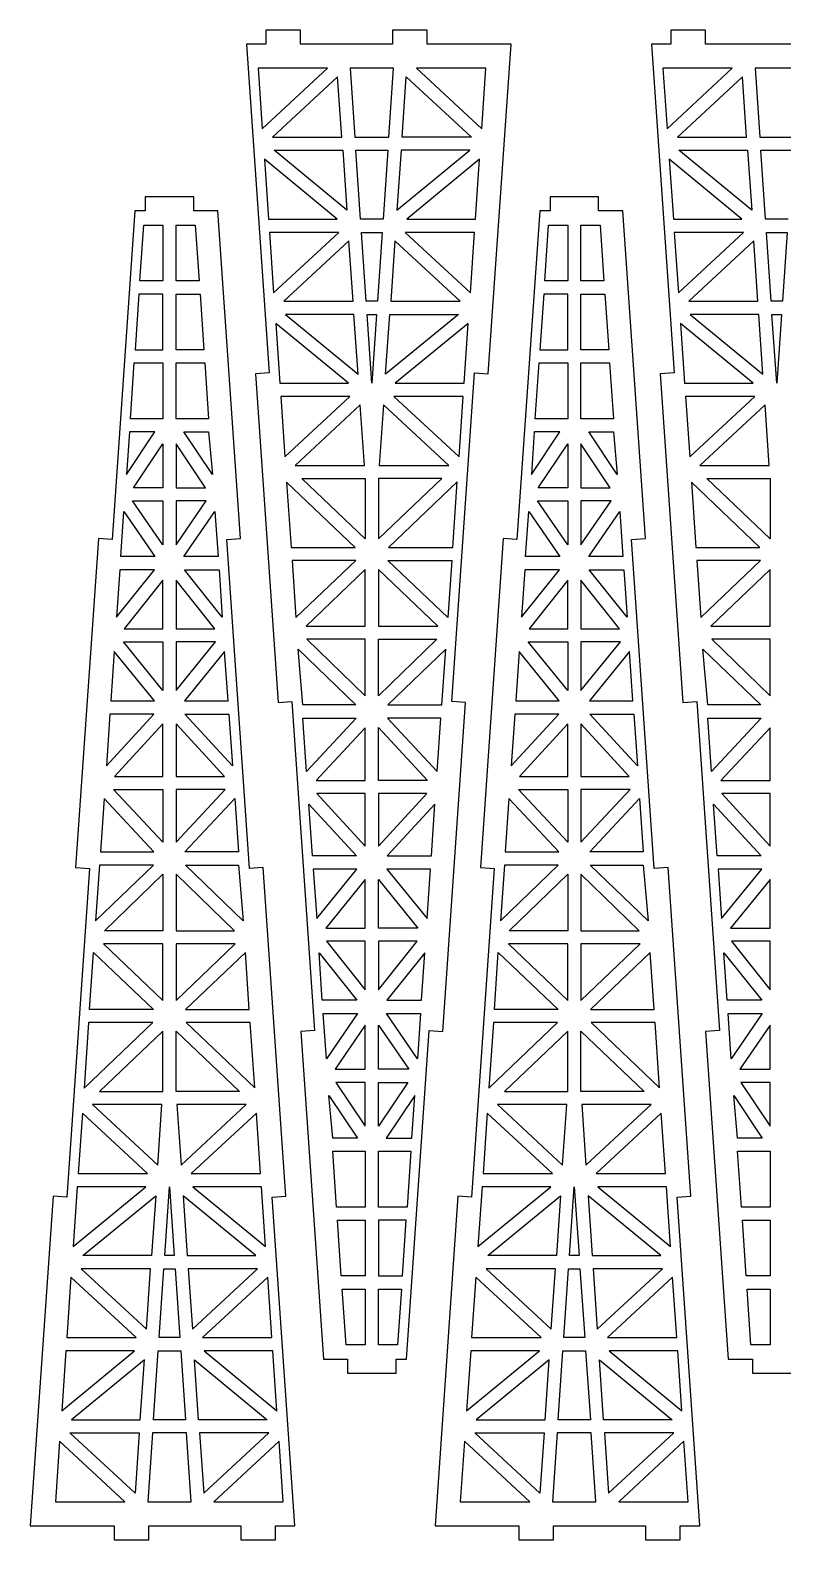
# Model space of a CAD drawing. Header units: millimetres. Extents: x 6 to 959, y 0 to 460.
# Drawn here: x 6.4 to 235.8, y 0 to 459.8 of the extents above; entities that cross this region are included whole.
import ezdxf

# ---------------------------------------------------------------- set-up
doc = ezdxf.new("R2010")
doc.units = ezdxf.units.MM
doc.header["$MEASUREMENT"] = 0
doc.layers.get('0').update_dxf_attribs({"linetype": 'CONTINUOUS', "true_color": 0xffffff})

msp = doc.modelspace()

# ---------------------------------------------------------------- linework, layer by layer
for p, q in [((72.34, 455.63), (79.24, 355.47)), ((78.27, 455.63), (72.34, 455.63)), ((78.27, 459.85), (78.27, 455.63)), ((88.81, 459.85), (78.27, 459.85)), ((88.81, 455.63), (88.81, 459.85)), ((116.88, 455.63), (88.81, 455.63)), ((127.42, 459.85), (116.88, 459.85)), ((116.88, 459.85), (116.88, 455.63)), ((127.42, 455.63), (127.42, 459.85)), ((153.02, 455.63), (127.42, 455.63)), ((146.06, 355.18), (153.02, 455.63)), ((195.75, 455.63), (202.66, 355.47)), ((201.68, 455.63), (195.75, 455.63)), ((201.68, 459.85), (201.68, 455.63)), ((212.23, 459.85), (201.68, 459.85)), ((212.23, 455.63), (212.23, 459.85)), ((240.3, 455.63), (212.23, 455.63)), ((97, 448.25), (75.88, 448.25)), ((75.88, 448.25), (77.15, 429.82)), ((77.15, 429.82), (97, 448.25)), ((117.2, 448.25), (103.95, 448.25)), ((103.95, 448.25), (105.4, 427.26)), ((115.74, 427.26), (117.2, 448.25)), ((124.15, 448.25), (144.03, 429.82)), ((145.31, 448.25), (124.15, 448.25)), ((144.03, 429.82), (145.31, 448.25)), ((220.42, 448.25), (199.29, 448.25)), ((199.29, 448.25), (200.56, 429.82)), ((200.56, 429.82), (220.42, 448.25)), ((240.61, 448.25), (227.36, 448.25)), ((227.36, 448.25), (228.81, 427.26)), ((100.12, 445.69), (80.27, 427.26)), ((101.39, 427.26), (100.12, 445.69)), ((119.75, 427.26), (121.03, 445.69)), ((121.03, 445.69), (140.92, 427.26)), ((223.53, 445.69), (203.68, 427.26)), ((224.8, 427.26), (223.53, 445.69)), ((80.27, 427.26), (101.39, 427.26)), ((80.75, 423.26), (101.66, 423.26)), ((102.92, 405.01), (80.75, 423.26)), ((101.66, 423.26), (102.92, 405.01)), ((105.4, 427.26), (115.74, 427.26)), ((105.67, 423.26), (115.47, 423.26)), ((107.12, 402.26), (105.67, 423.26)), ((115.47, 423.26), (114.01, 402.26)), ((118.21, 405.01), (140.43, 423.26)), ((119.47, 423.26), (118.21, 405.01)), ((140.43, 423.26), (119.47, 423.26)), ((140.92, 427.26), (119.75, 427.26)), ((203.68, 427.26), (224.8, 427.26)), ((204.16, 423.26), (225.08, 423.26)), ((226.34, 405.01), (204.16, 423.26)), ((225.08, 423.26), (226.34, 405.01)), ((228.81, 427.26), (239.16, 427.26)), ((229.09, 423.26), (238.88, 423.26)), ((230.53, 402.26), (229.09, 423.26)), ((99.97, 402.26), (77.79, 420.51)), ((77.79, 420.51), (79.05, 402.27)), ((143.39, 420.51), (121.17, 402.26)), ((142.13, 402.26), (143.39, 420.51)), ((223.38, 402.26), (201.21, 420.51)), ((201.21, 420.51), (202.46, 402.27)), ((38.32, 404.84), (31.38, 304.69)), ((41.48, 404.84), (38.32, 404.84)), ((41.48, 409.06), (41.48, 404.84)), ((56.24, 409.06), (41.48, 409.06)), ((56.24, 404.84), (56.24, 409.06)), ((63.62, 404.84), (56.24, 404.84)), ((70.52, 304.98), (63.62, 404.84)), ((161.73, 404.84), (154.8, 304.69)), ((164.89, 404.84), (161.73, 404.84)), ((164.89, 409.06), (164.89, 404.84)), ((179.65, 409.06), (164.89, 409.06)), ((179.65, 404.84), (179.65, 409.06)), ((187.03, 404.84), (179.65, 404.84)), ((193.94, 304.98), (187.03, 404.84)), ((39.84, 383.47), (41.02, 400.47)), ((41.02, 400.47), (46.86, 400.47)), ((46.86, 400.47), (46.86, 383.47)), ((50.86, 383.47), (50.86, 400.47)), ((50.86, 400.47), (56.72, 400.47)), ((56.72, 400.47), (57.89, 383.47)), ((79.05, 402.27), (99.97, 402.26)), ((114.01, 402.26), (107.12, 402.26)), ((121.17, 402.26), (142.13, 402.26)), ((163.26, 383.47), (164.43, 400.47)), ((164.43, 400.47), (170.27, 400.47)), ((170.27, 400.47), (170.27, 383.47)), ((174.27, 383.47), (174.27, 400.47)), ((174.27, 400.47), (180.14, 400.47)), ((180.14, 400.47), (181.31, 383.47)), ((202.46, 402.27), (223.38, 402.26)), ((237.43, 402.26), (230.53, 402.26)), ((100.45, 398.27), (79.33, 398.27)), ((79.33, 398.27), (80.6, 379.84)), ((80.6, 379.84), (100.45, 398.27)), ((103.56, 395.7), (83.71, 377.27)), ((104.83, 377.27), (103.56, 395.7)), ((107.4, 398.27), (113.74, 398.27)), ((108.84, 377.27), (107.4, 398.27)), ((113.74, 398.27), (112.28, 377.27)), ((117.57, 395.7), (116.29, 377.27)), ((137.46, 377.27), (117.57, 395.7)), ((120.69, 398.27), (140.58, 379.83)), ((141.85, 398.27), (120.69, 398.27)), ((140.58, 379.83), (141.85, 398.27)), ((223.86, 398.27), (202.74, 398.27)), ((202.74, 398.27), (204.01, 379.84)), ((204.01, 379.84), (223.86, 398.27)), ((226.98, 395.7), (207.13, 377.27)), ((228.25, 377.27), (226.98, 395.7)), ((230.81, 398.27), (237.15, 398.27)), ((232.26, 377.27), (230.81, 398.27)), ((237.15, 398.27), (235.7, 377.27)), ((46.86, 383.47), (39.84, 383.47)), ((57.89, 383.47), (50.86, 383.47)), ((170.27, 383.47), (163.26, 383.47)), ((181.31, 383.47), (174.27, 383.47)), ((39.57, 379.47), (38.39, 362.48)), ((46.86, 379.47), (39.57, 379.47)), ((46.86, 362.48), (46.86, 379.47)), ((50.86, 362.48), (50.86, 379.47)), ((50.86, 379.47), (58.17, 379.47)), ((58.17, 379.47), (59.34, 362.48)), ((83.71, 377.27), (104.83, 377.27)), ((112.28, 377.27), (108.84, 377.27)), ((116.29, 377.27), (137.46, 377.27)), ((162.98, 379.47), (161.8, 362.48)), ((170.27, 379.47), (162.98, 379.47)), ((170.27, 362.48), (170.27, 379.47)), ((174.27, 362.48), (174.27, 379.47)), ((174.27, 379.47), (181.58, 379.47)), ((181.58, 379.47), (182.76, 362.48)), ((207.13, 377.27), (228.25, 377.27)), ((235.7, 377.27), (232.26, 377.27)), ((84.19, 373.27), (106.37, 355.03)), ((105.11, 373.27), (84.19, 373.27)), ((106.37, 355.03), (105.11, 373.27)), ((109.12, 373.27), (112.01, 373.27)), ((110.56, 352.37), (109.12, 373.27)), ((112.01, 373.27), (110.56, 352.37)), ((136.97, 373.27), (114.75, 355.02)), ((114.75, 355.02), (116.02, 373.27)), ((116.02, 373.27), (136.97, 373.27)), ((207.61, 373.27), (229.78, 355.03)), ((228.52, 373.27), (207.61, 373.27)), ((229.78, 355.03), (228.52, 373.27)), ((232.53, 373.27), (235.42, 373.27)), ((233.97, 352.37), (232.53, 373.27)), ((235.42, 373.27), (233.97, 352.37)), ((103.41, 352.28), (81.24, 370.53)), ((81.24, 370.53), (82.5, 352.28)), ((139.93, 370.53), (117.71, 352.28)), ((138.67, 352.28), (139.93, 370.53)), ((226.83, 352.28), (204.65, 370.53)), ((204.65, 370.53), (205.91, 352.28)), ((38.39, 362.48), (46.86, 362.48)), ((59.34, 362.48), (50.86, 362.48)), ((161.8, 362.48), (170.27, 362.48)), ((182.76, 362.48), (174.27, 362.48)), ((36.94, 341.49), (38.11, 358.48)), ((38.11, 358.48), (46.86, 358.48)), ((46.86, 358.48), (46.86, 341.49)), ((50.86, 341.49), (50.86, 358.48)), ((50.86, 358.48), (59.62, 358.48)), ((59.62, 358.48), (60.79, 341.49)), ((79.24, 355.47), (75.05, 355.18)), ((75.05, 355.18), (81.96, 255.03)), ((134.94, 255.32), (141.87, 355.47)), ((141.87, 355.47), (146.06, 355.18)), ((160.35, 341.49), (161.53, 358.48)), ((161.53, 358.48), (170.27, 358.48)), ((170.27, 358.48), (170.27, 341.49)), ((174.27, 341.49), (174.27, 358.48)), ((174.27, 358.48), (183.03, 358.48)), ((183.03, 358.48), (184.2, 341.49)), ((202.66, 355.47), (198.47, 355.18)), ((198.47, 355.18), (205.37, 255.03)), ((82.5, 352.28), (103.41, 352.28)), ((117.71, 352.28), (138.67, 352.28)), ((205.91, 352.28), (226.83, 352.28)), ((82.77, 348.28), (84.04, 329.85)), ((103.89, 348.28), (82.77, 348.28)), ((84.04, 329.85), (103.89, 348.28)), ((107.01, 345.72), (87.16, 327.29)), ((108.28, 327.29), (107.01, 345.72)), ((114.11, 345.72), (112.83, 327.29)), ((134, 327.29), (114.11, 345.72)), ((117.23, 348.28), (137.12, 329.85)), ((138.39, 348.28), (117.23, 348.28)), ((137.12, 329.85), (138.39, 348.28)), ((206.19, 348.28), (207.46, 329.85)), ((227.31, 348.28), (206.19, 348.28)), ((207.46, 329.85), (227.31, 348.28)), ((230.42, 345.72), (210.57, 327.29)), ((231.7, 327.29), (230.42, 345.72)), ((46.86, 341.49), (36.94, 341.49)), ((60.79, 341.49), (50.86, 341.49)), ((170.27, 341.49), (160.35, 341.49)), ((184.2, 341.49), (174.27, 341.49)), ((35.76, 324.5), (44.45, 337.49)), ((36.66, 337.49), (35.76, 324.5)), ((44.45, 337.49), (36.66, 337.49)), ((61.96, 324.5), (53.26, 337.49)), ((53.26, 337.49), (60.79, 337.49)), ((60.79, 337.49), (61.96, 324.5)), ((159.18, 324.5), (167.87, 337.49)), ((160.07, 337.49), (159.18, 324.5)), ((167.87, 337.49), (160.07, 337.49)), ((185.37, 324.5), (176.68, 337.49)), ((176.68, 337.49), (184.2, 337.49)), ((184.2, 337.49), (185.37, 324.5)), ((37.89, 320.49), (46.86, 333.89)), ((46.86, 333.89), (46.86, 320.49)), ((59.83, 320.49), (50.86, 333.89)), ((50.86, 333.89), (50.86, 320.49)), ((161.3, 320.49), (170.27, 333.89)), ((170.27, 333.89), (170.27, 320.49)), ((183.24, 320.49), (174.27, 333.89)), ((174.27, 333.89), (174.27, 320.49)), ((87.16, 327.29), (108.28, 327.29)), ((112.83, 327.29), (134, 327.29)), ((210.57, 327.29), (231.7, 327.29)), ((105.46, 302.3), (84.57, 322.19)), ((84.57, 322.19), (85.94, 302.3)), ((89.21, 323.29), (108.56, 323.29)), ((108.56, 304.87), (89.21, 323.29)), ((108.56, 323.29), (108.56, 304.87)), ((112.56, 323.29), (112.56, 304.88)), ((112.56, 304.88), (131.86, 323.29)), ((131.86, 323.29), (112.56, 323.29)), ((136.59, 322.28), (115.65, 302.3)), ((135.21, 302.3), (136.59, 322.28)), ((228.87, 302.3), (207.99, 322.19)), ((207.99, 322.19), (209.36, 302.3)), ((212.63, 323.29), (231.97, 323.29)), ((231.97, 304.87), (212.63, 323.29)), ((231.97, 323.29), (231.97, 304.87)), ((46.86, 320.49), (37.89, 320.49)), ((50.86, 320.49), (59.83, 320.49)), ((170.27, 320.49), (161.3, 320.49)), ((174.27, 320.49), (183.24, 320.49)), ((34.03, 299.5), (34.99, 313.28)), ((34.99, 313.28), (44.44, 299.5)), ((46.86, 303.04), (37.63, 316.5)), ((37.63, 316.5), (46.86, 316.5)), ((46.86, 316.5), (46.86, 303.04)), ((60.09, 316.5), (50.86, 316.5)), ((50.86, 316.5), (50.86, 303.04)), ((50.86, 303.04), (60.09, 316.5)), ((53.28, 299.5), (62.73, 313.28)), ((62.73, 313.28), (63.68, 299.5)), ((157.44, 299.5), (158.4, 313.28)), ((158.4, 313.28), (167.85, 299.5)), ((170.27, 303.04), (161.05, 316.5)), ((161.05, 316.5), (170.27, 316.5)), ((170.27, 316.5), (170.27, 303.04)), ((183.5, 316.5), (174.27, 316.5)), ((174.27, 316.5), (174.27, 303.04)), ((174.27, 303.04), (183.5, 316.5)), ((176.7, 299.5), (186.15, 313.28)), ((186.15, 313.28), (187.1, 299.5)), ((27.19, 304.98), (20.26, 204.82)), ((31.38, 304.69), (27.19, 304.98)), ((66.33, 304.69), (70.52, 304.98)), ((73.24, 204.53), (66.33, 304.69)), ((150.61, 304.98), (143.68, 204.82)), ((154.8, 304.69), (150.61, 304.98)), ((189.75, 304.69), (193.94, 304.98)), ((196.65, 204.53), (189.75, 304.69)), ((44.44, 299.5), (34.03, 299.5)), ((63.68, 299.5), (53.28, 299.5)), ((85.94, 302.3), (105.46, 302.3)), ((115.65, 302.3), (135.21, 302.3)), ((167.85, 299.5), (157.44, 299.5)), ((187.1, 299.5), (176.7, 299.5)), ((209.36, 302.3), (228.87, 302.3)), ((32.75, 281.02), (44.3, 295.5)), ((33.75, 295.5), (32.75, 281.02)), ((44.3, 295.5), (33.75, 295.5)), ((64.96, 281.02), (53.42, 295.5)), ((53.42, 295.5), (63.96, 295.5)), ((63.96, 295.5), (64.96, 281.02)), ((105.66, 298.3), (86.22, 298.3)), ((86.22, 298.3), (87.42, 280.9)), ((87.42, 280.9), (105.66, 298.3)), ((108.56, 295.54), (90.49, 278.31)), ((108.56, 278.31), (108.56, 295.54)), ((130.65, 278.31), (112.56, 295.54)), ((112.56, 295.54), (112.56, 278.31)), ((133.73, 280.9), (115.45, 298.3)), ((115.45, 298.3), (134.93, 298.3)), ((134.93, 298.3), (133.73, 280.9)), ((156.17, 281.02), (167.72, 295.5)), ((157.17, 295.5), (156.17, 281.02)), ((167.72, 295.5), (157.17, 295.5)), ((188.37, 281.02), (176.83, 295.5)), ((176.83, 295.5), (187.37, 295.5)), ((187.37, 295.5), (188.37, 281.02)), ((229.07, 298.3), (209.63, 298.3)), ((209.63, 298.3), (210.83, 280.9)), ((210.83, 280.9), (229.07, 298.3)), ((231.97, 295.54), (213.91, 278.31)), ((231.97, 278.31), (231.97, 295.54)), ((46.86, 292.3), (35.07, 277.51)), ((46.86, 277.51), (46.86, 292.3)), ((62.64, 277.51), (50.86, 292.29)), ((50.86, 292.29), (50.86, 277.51)), ((170.27, 292.3), (158.48, 277.51)), ((170.27, 277.51), (170.27, 292.3)), ((186.06, 277.51), (174.27, 292.29)), ((174.27, 292.29), (174.27, 277.51)), ((35.07, 277.51), (46.86, 277.51)), ((50.86, 277.51), (62.64, 277.51)), ((90.49, 278.31), (108.56, 278.31)), ((112.56, 278.31), (130.65, 278.31)), ((158.48, 277.51), (170.27, 277.51)), ((174.27, 277.51), (186.06, 277.51)), ((213.91, 278.31), (231.97, 278.31)), ((46.86, 258.69), (34.81, 273.51)), ((34.81, 273.51), (46.86, 273.51)), ((46.86, 273.51), (46.86, 258.69)), ((62.9, 273.51), (50.86, 273.51)), ((50.86, 273.51), (50.86, 258.69)), ((50.86, 258.69), (62.9, 273.51)), ((88.08, 271.33), (105.68, 254.31)), ((89.53, 254.31), (88.08, 271.33)), ((90.75, 274.31), (108.56, 257.09)), ((108.56, 274.31), (90.75, 274.31)), ((108.56, 257.09), (108.56, 274.31)), ((130.39, 274.31), (112.56, 257.09)), ((112.56, 274.31), (130.39, 274.31)), ((112.56, 257.09), (112.56, 274.31)), ((133.07, 271.33), (115.43, 254.31)), ((131.89, 254.31), (133.07, 271.33)), ((170.27, 258.69), (158.22, 273.51)), ((158.22, 273.51), (170.27, 273.51)), ((170.27, 273.51), (170.27, 258.69)), ((186.31, 273.51), (174.27, 273.51)), ((174.27, 273.51), (174.27, 258.69)), ((174.27, 258.69), (186.31, 273.51)), ((211.49, 271.33), (229.09, 254.31)), ((212.94, 254.31), (211.49, 271.33)), ((214.16, 274.31), (231.97, 257.09)), ((231.97, 274.31), (214.16, 274.31)), ((231.97, 257.09), (231.97, 274.31)), ((32.03, 270.59), (30.99, 255.52)), ((44.28, 255.52), (32.03, 270.59)), ((65.68, 270.59), (53.43, 255.52)), ((66.72, 255.52), (65.68, 270.59)), ((155.44, 270.59), (154.4, 255.52)), ((167.7, 255.52), (155.44, 270.59)), ((189.09, 270.59), (176.85, 255.52)), ((190.13, 255.52), (189.09, 270.59)), ((30.99, 255.52), (44.28, 255.52)), ((53.43, 255.52), (66.72, 255.52)), ((81.96, 255.03), (86.18, 255.32)), ((86.18, 255.32), (93.08, 155.16)), ((105.68, 254.31), (89.53, 254.31)), ((115.43, 254.31), (131.89, 254.31)), ((132.22, 154.87), (139.15, 255.03)), ((139.15, 255.03), (134.94, 255.32)), ((154.4, 255.52), (167.7, 255.52)), ((176.85, 255.52), (190.13, 255.52)), ((205.37, 255.03), (209.59, 255.32)), ((209.59, 255.32), (216.5, 155.16)), ((229.09, 254.31), (212.94, 254.31)), ((29.62, 235.72), (44.14, 251.52)), ((30.71, 251.52), (29.62, 235.72)), ((44.14, 251.52), (30.71, 251.52)), ((46.86, 248.56), (32.11, 232.52)), ((46.86, 232.52), (46.86, 248.56)), ((65.59, 232.52), (50.86, 248.56)), ((50.86, 248.56), (50.86, 232.52)), ((68.08, 235.72), (53.57, 251.52)), ((53.57, 251.52), (66.99, 251.52)), ((66.99, 251.52), (68.08, 235.72)), ((89.53, 250.32), (105.82, 250.32)), ((90.65, 234.05), (89.53, 250.32)), ((105.82, 250.32), (90.65, 234.05)), ((115.29, 250.32), (130.48, 234.05)), ((131.61, 250.32), (115.29, 250.32)), ((130.48, 234.05), (131.61, 250.32)), ((153.03, 235.72), (167.56, 251.52)), ((154.12, 251.52), (153.03, 235.72)), ((167.56, 251.52), (154.12, 251.52)), ((170.27, 248.56), (155.52, 232.52)), ((170.27, 232.52), (170.27, 248.56)), ((189, 232.52), (174.27, 248.56)), ((174.27, 248.56), (174.27, 232.52)), ((191.5, 235.72), (176.99, 251.52)), ((176.99, 251.52), (190.41, 251.52)), ((190.41, 251.52), (191.5, 235.72)), ((212.94, 250.32), (229.24, 250.32)), ((214.06, 234.05), (212.94, 250.32)), ((229.24, 250.32), (214.06, 234.05)), ((108.56, 247.38), (93.57, 231.32)), ((108.56, 231.32), (108.56, 247.38)), ((112.56, 247.39), (127.56, 231.32)), ((112.56, 231.32), (112.56, 247.39)), ((231.97, 247.38), (216.98, 231.32)), ((231.97, 231.32), (231.97, 247.38)), ((32.11, 232.52), (46.86, 232.52)), ((50.86, 232.52), (65.59, 232.52)), ((93.57, 231.32), (108.56, 231.32)), ((127.56, 231.32), (112.56, 231.32)), ((155.52, 232.52), (170.27, 232.52)), ((174.27, 232.52), (189, 232.52)), ((216.98, 231.32), (231.97, 231.32)), ((28.93, 225.8), (27.8, 209.53)), ((44.12, 209.53), (28.93, 225.8)), ((46.86, 212.46), (31.85, 228.52)), ((31.85, 228.52), (46.86, 228.52)), ((46.86, 228.52), (46.86, 212.46)), ((65.84, 228.52), (50.86, 228.52)), ((50.86, 228.52), (50.86, 212.46)), ((50.86, 212.46), (65.84, 228.52)), ((53.59, 209.53), (68.77, 225.8)), ((68.77, 225.8), (69.89, 209.53)), ((93.83, 227.32), (108.56, 211.29)), ((108.56, 227.32), (93.83, 227.32)), ((108.56, 211.29), (108.56, 227.32)), ((112.56, 227.32), (112.56, 211.28)), ((112.56, 211.28), (127.3, 227.32)), ((127.3, 227.32), (112.56, 227.32)), ((152.34, 225.8), (151.22, 209.53)), ((167.54, 209.53), (152.34, 225.8)), ((170.27, 212.46), (155.27, 228.52)), ((155.27, 228.52), (170.27, 228.52)), ((170.27, 228.52), (170.27, 212.46)), ((189.26, 228.52), (174.27, 228.52)), ((174.27, 228.52), (174.27, 212.46)), ((174.27, 212.46), (189.26, 228.52)), ((177.01, 209.53), (192.18, 225.8)), ((192.18, 225.8), (193.3, 209.53)), ((217.24, 227.32), (231.97, 211.29)), ((231.97, 227.32), (217.24, 227.32)), ((231.97, 211.29), (231.97, 227.32)), ((91.33, 224.13), (105.84, 208.33)), ((92.42, 208.33), (91.33, 224.13)), ((129.8, 224.13), (115.27, 208.33)), ((128.7, 208.33), (129.8, 224.13)), ((214.75, 224.13), (229.26, 208.33)), ((215.84, 208.33), (214.75, 224.13)), ((27.8, 209.53), (44.12, 209.53)), ((69.89, 209.53), (53.59, 209.53)), ((105.84, 208.33), (92.42, 208.33)), ((115.27, 208.33), (128.7, 208.33)), ((151.22, 209.53), (167.54, 209.53)), ((193.3, 209.53), (177.01, 209.53)), ((229.26, 208.33), (215.84, 208.33)), ((24.48, 204.53), (17.55, 104.37)), ((20.26, 204.82), (24.48, 204.53)), ((27.53, 205.53), (26.35, 188.52)), ((26.35, 188.52), (43.98, 205.53)), ((43.98, 205.53), (27.53, 205.53)), ((29.02, 185.54), (46.86, 202.75)), ((46.86, 202.75), (46.86, 185.54)), ((68.67, 185.54), (50.86, 202.75)), ((50.86, 202.75), (50.86, 185.54)), ((71.34, 188.52), (53.74, 205.53)), ((53.74, 205.53), (69.89, 205.53)), ((69.89, 205.53), (71.34, 188.52)), ((77.46, 204.82), (73.24, 204.53)), ((84.36, 104.66), (77.46, 204.82)), ((105.98, 204.33), (92.7, 204.33)), ((92.7, 204.33), (93.74, 189.26)), ((93.74, 189.26), (105.98, 204.33)), ((115.13, 204.33), (127.38, 189.26)), ((128.43, 204.33), (115.13, 204.33)), ((127.38, 189.26), (128.43, 204.33)), ((147.89, 204.53), (140.96, 104.37)), ((143.68, 204.82), (147.89, 204.53)), ((150.94, 205.53), (149.76, 188.52)), ((149.76, 188.52), (167.39, 205.53)), ((167.39, 205.53), (150.94, 205.53)), ((152.44, 185.54), (170.27, 202.75)), ((170.27, 202.75), (170.27, 185.54)), ((192.08, 185.54), (174.27, 202.75)), ((174.27, 202.75), (174.27, 185.54)), ((194.75, 188.52), (177.15, 205.53)), ((177.15, 205.53), (193.3, 205.53)), ((193.3, 205.53), (194.75, 188.52)), ((200.87, 204.82), (196.65, 204.53)), ((207.78, 104.66), (200.87, 204.82)), ((229.39, 204.33), (216.11, 204.33)), ((216.11, 204.33), (217.15, 189.26)), ((217.15, 189.26), (229.39, 204.33)), ((108.56, 201.16), (96.51, 186.34)), ((108.56, 186.34), (108.56, 201.16)), ((112.56, 201.16), (124.61, 186.34)), ((112.56, 186.34), (112.56, 201.16)), ((231.97, 201.16), (219.93, 186.34)), ((231.97, 186.34), (231.97, 201.16)), ((46.86, 185.54), (29.02, 185.54)), ((50.86, 185.54), (68.67, 185.54)), ((96.51, 186.34), (108.56, 186.34)), ((124.61, 186.34), (112.56, 186.34)), ((170.27, 185.54), (152.44, 185.54)), ((174.27, 185.54), (192.08, 185.54)), ((219.93, 186.34), (231.97, 186.34)), ((46.86, 181.54), (28.77, 181.54)), ((28.77, 181.54), (46.86, 164.31)), ((46.86, 164.31), (46.86, 181.54)), ((68.92, 181.54), (50.86, 181.54)), ((50.86, 181.54), (50.86, 164.31)), ((50.86, 164.31), (68.92, 181.54)), ((96.77, 182.34), (108.56, 167.55)), ((108.56, 182.34), (96.77, 182.34)), ((108.56, 167.55), (108.56, 182.34)), ((112.56, 182.34), (112.56, 167.55)), ((112.56, 167.55), (124.35, 182.34)), ((124.35, 182.34), (112.56, 182.34)), ((170.27, 181.54), (152.18, 181.54)), ((152.18, 181.54), (170.27, 164.31)), ((170.27, 164.31), (170.27, 181.54)), ((192.33, 181.54), (174.27, 181.54)), ((174.27, 181.54), (174.27, 164.31)), ((174.27, 164.31), (192.33, 181.54)), ((220.18, 182.34), (231.97, 167.55)), ((231.97, 182.34), (220.18, 182.34)), ((231.97, 167.55), (231.97, 182.34)), ((24.48, 161.55), (25.69, 178.95)), ((25.69, 178.95), (43.96, 161.55)), ((72, 178.95), (53.76, 161.55)), ((73.2, 161.55), (72, 178.95)), ((94.46, 178.83), (106, 164.34)), ((95.45, 164.34), (94.46, 178.83)), ((126.66, 178.83), (115.11, 164.34)), ((125.66, 164.34), (126.66, 178.83)), ((147.9, 161.55), (149.1, 178.95)), ((149.1, 178.95), (167.37, 161.55)), ((195.41, 178.95), (177.17, 161.55)), ((196.61, 161.55), (195.41, 178.95)), ((217.87, 178.83), (229.41, 164.34)), ((218.87, 164.34), (217.87, 178.83)), ((43.96, 161.55), (24.48, 161.55)), ((53.76, 161.55), (73.2, 161.55)), ((106, 164.34), (95.45, 164.34)), ((115.11, 164.34), (125.66, 164.34)), ((167.37, 161.55), (147.9, 161.55)), ((177.17, 161.55), (196.61, 161.55)), ((229.41, 164.34), (218.87, 164.34)), ((24.21, 157.55), (22.82, 137.57)), ((22.82, 137.57), (43.77, 157.55)), ((43.77, 157.55), (24.21, 157.55)), ((73.47, 157.55), (53.96, 157.55)), ((53.96, 157.55), (74.84, 137.66)), ((74.84, 137.66), (73.47, 157.55)), ((95.73, 160.35), (106.13, 160.35)), ((96.68, 146.56), (95.73, 160.35)), ((106.13, 160.35), (96.68, 146.56)), ((108.56, 156.81), (99.33, 143.35)), ((108.56, 143.35), (108.56, 156.81)), ((112.56, 156.81), (121.78, 143.35)), ((112.56, 143.35), (112.56, 156.81)), ((124.43, 146.56), (114.98, 160.35)), ((114.98, 160.35), (125.38, 160.35)), ((125.38, 160.35), (124.43, 146.56)), ((147.62, 157.55), (146.24, 137.57)), ((146.24, 137.57), (167.18, 157.55)), ((167.18, 157.55), (147.62, 157.55)), ((196.89, 157.55), (177.37, 157.55)), ((177.37, 157.55), (198.26, 137.66)), ((198.26, 137.66), (196.89, 157.55)), ((219.14, 160.35), (229.55, 160.35)), ((220.09, 146.56), (219.14, 160.35)), ((229.55, 160.35), (220.09, 146.56)), ((231.97, 156.81), (222.74, 143.35)), ((231.97, 143.35), (231.97, 156.81)), ((46.86, 154.97), (27.56, 136.56)), ((46.86, 136.56), (46.86, 154.97)), ((50.86, 136.56), (50.86, 154.98)), ((50.86, 154.98), (70.2, 136.56)), ((93.08, 155.16), (88.89, 154.87)), ((88.89, 154.87), (95.8, 55)), ((121.1, 55), (128.03, 155.16)), ((128.03, 155.16), (132.22, 154.87)), ((170.27, 154.97), (150.97, 136.56)), ((170.27, 136.56), (170.27, 154.97)), ((174.27, 136.56), (174.27, 154.98)), ((174.27, 154.98), (193.61, 136.56)), ((216.5, 155.16), (212.3, 154.87)), ((212.3, 154.87), (219.21, 55)), ((99.33, 143.35), (108.56, 143.35)), ((121.78, 143.35), (112.56, 143.35)), ((222.74, 143.35), (231.97, 143.35)), ((99.58, 139.35), (108.56, 125.95)), ((108.56, 139.35), (99.58, 139.35)), ((108.56, 125.95), (108.56, 139.35)), ((121.52, 139.35), (112.56, 125.95)), ((112.56, 139.35), (121.52, 139.35)), ((112.56, 125.95), (112.56, 139.35)), ((223, 139.35), (231.97, 125.95)), ((231.97, 139.35), (223, 139.35)), ((231.97, 125.95), (231.97, 139.35)), ((27.56, 136.56), (46.86, 136.56)), ((70.2, 136.56), (50.86, 136.56)), ((97.45, 135.35), (106.15, 122.36)), ((98.63, 122.36), (97.45, 135.35)), ((123.65, 135.34), (114.96, 122.36)), ((122.75, 122.36), (123.65, 135.34)), ((150.97, 136.56), (170.27, 136.56)), ((193.61, 136.56), (174.27, 136.56)), ((220.87, 135.35), (229.56, 122.36)), ((222.04, 122.36), (220.87, 135.35)), ((22.3, 130), (21.02, 111.56)), ((42.19, 111.56), (22.3, 130)), ((46.58, 132.56), (25.42, 132.56)), ((25.42, 132.56), (45.31, 114.13)), ((45.31, 114.13), (46.58, 132.56)), ((72.26, 132.56), (51.13, 132.56)), ((51.13, 132.56), (52.4, 114.13)), ((52.4, 114.13), (72.26, 132.56)), ((75.37, 129.99), (55.52, 111.56)), ((76.64, 111.56), (75.37, 129.99)), ((145.71, 130), (144.44, 111.56)), ((165.6, 111.56), (145.71, 130)), ((170, 132.56), (148.83, 132.56)), ((148.83, 132.56), (168.72, 114.13)), ((168.72, 114.13), (170, 132.56)), ((195.67, 132.56), (174.55, 132.56)), ((174.55, 132.56), (175.82, 114.13)), ((175.82, 114.13), (195.67, 132.56)), ((198.79, 129.99), (178.93, 111.56)), ((200.06, 111.56), (198.79, 129.99)), ((106.15, 122.36), (98.63, 122.36)), ((114.96, 122.36), (122.75, 122.36)), ((229.56, 122.36), (222.04, 122.36)), ((98.63, 118.36), (108.56, 118.36)), ((99.8, 101.37), (98.63, 118.36)), ((108.56, 118.36), (108.56, 101.37)), ((112.56, 118.36), (122.48, 118.36)), ((112.56, 101.37), (112.56, 118.36)), ((122.48, 118.36), (121.3, 101.37)), ((222.04, 118.36), (231.97, 118.36)), ((223.21, 101.37), (222.04, 118.36)), ((231.97, 118.36), (231.97, 101.37)), ((21.02, 111.56), (42.19, 111.56)), ((55.52, 111.56), (76.64, 111.56)), ((144.44, 111.56), (165.6, 111.56)), ((178.93, 111.56), (200.06, 111.56)), ((20.75, 107.57), (19.48, 89.32)), ((19.48, 89.32), (41.7, 107.57)), ((41.7, 107.57), (20.75, 107.57)), ((47.41, 86.57), (48.86, 107.48)), ((48.86, 107.48), (50.3, 86.57)), ((76.92, 107.56), (56, 107.56)), ((56, 107.56), (78.18, 89.32)), ((78.18, 89.32), (76.92, 107.56)), ((144.16, 107.57), (142.9, 89.32)), ((142.9, 89.32), (165.12, 107.57)), ((165.12, 107.57), (144.16, 107.57)), ((170.82, 86.57), (172.27, 107.48)), ((172.27, 107.48), (173.71, 86.57)), ((200.33, 107.56), (179.42, 107.56)), ((179.42, 107.56), (201.59, 89.32)), ((201.59, 89.32), (200.33, 107.56)), ((13.36, 104.66), (6.4, 4.22)), ((17.55, 104.37), (13.36, 104.66)), ((22.44, 86.57), (44.66, 104.82)), ((44.66, 104.82), (43.4, 86.57)), ((75.22, 86.57), (53.05, 104.82)), ((53.05, 104.82), (54.3, 86.57)), ((80.17, 104.37), (84.36, 104.66)), ((87.08, 4.22), (80.17, 104.37)), ((108.56, 101.37), (99.8, 101.37)), ((121.3, 101.37), (112.56, 101.37)), ((136.77, 104.66), (129.81, 4.22)), ((140.96, 104.37), (136.77, 104.66)), ((145.86, 86.57), (168.08, 104.82)), ((168.08, 104.82), (166.81, 86.57)), ((198.63, 86.57), (176.46, 104.82)), ((176.46, 104.82), (177.72, 86.57)), ((203.58, 104.37), (207.78, 104.66)), ((210.49, 4.22), (203.58, 104.37)), ((231.97, 101.37), (223.21, 101.37)), ((100.07, 97.37), (108.56, 97.37)), ((101.24, 80.37), (100.07, 97.37)), ((108.56, 97.37), (108.56, 80.37)), ((121.02, 97.37), (112.56, 97.37)), ((112.56, 97.37), (112.56, 80.37)), ((119.85, 80.37), (121.02, 97.37)), ((223.49, 97.37), (231.97, 97.37)), ((224.66, 80.37), (223.49, 97.37)), ((231.97, 97.37), (231.97, 80.37)), ((43.4, 86.57), (22.44, 86.57)), ((50.3, 86.57), (47.41, 86.57)), ((54.3, 86.57), (75.22, 86.57)), ((166.81, 86.57), (145.86, 86.57)), ((173.71, 86.57), (170.82, 86.57)), ((177.72, 86.57), (198.63, 86.57)), ((18.84, 80.01), (17.56, 61.58)), ((38.73, 61.58), (18.84, 80.01)), ((43.12, 82.57), (21.96, 82.57)), ((21.96, 82.57), (41.85, 64.14)), ((41.85, 64.14), (43.12, 82.57)), ((45.68, 61.58), (47.13, 82.57)), ((47.13, 82.57), (50.57, 82.57)), ((50.57, 82.57), (52.02, 61.58)), ((75.7, 82.57), (54.58, 82.57)), ((54.58, 82.57), (55.85, 64.14)), ((55.85, 64.14), (75.7, 82.57)), ((78.82, 80.01), (58.97, 61.58)), ((80.09, 61.58), (78.82, 80.01)), ((108.56, 80.37), (101.24, 80.37)), ((112.56, 80.37), (119.85, 80.37)), ((142.25, 80.01), (140.98, 61.58)), ((162.14, 61.58), (142.25, 80.01)), ((166.54, 82.57), (145.37, 82.57)), ((145.37, 82.57), (165.26, 64.14)), ((165.26, 64.14), (166.54, 82.57)), ((169.09, 61.58), (170.54, 82.57)), ((170.54, 82.57), (173.99, 82.57)), ((173.99, 82.57), (175.43, 61.58)), ((199.12, 82.57), (177.99, 82.57)), ((177.99, 82.57), (179.26, 64.14)), ((179.26, 64.14), (199.12, 82.57)), ((202.23, 80.01), (182.38, 61.58)), ((203.5, 61.58), (202.23, 80.01)), ((231.97, 80.37), (224.66, 80.37)), ((101.52, 76.37), (108.56, 76.37)), ((102.69, 59.38), (101.52, 76.37)), ((108.56, 76.37), (108.56, 59.38)), ((112.56, 76.37), (119.57, 76.37)), ((112.56, 59.38), (112.56, 76.37)), ((119.57, 76.37), (118.4, 59.38)), ((224.93, 76.37), (231.97, 76.37)), ((226.11, 59.38), (224.93, 76.37)), ((231.97, 76.37), (231.97, 59.38)), ((17.56, 61.58), (38.73, 61.58)), ((52.02, 61.58), (45.68, 61.58)), ((58.97, 61.58), (80.09, 61.58)), ((140.98, 61.58), (162.14, 61.58)), ((175.43, 61.58), (169.09, 61.58)), ((182.38, 61.58), (203.5, 61.58)), ((17.29, 57.58), (16.02, 39.33)), ((16.02, 39.33), (38.24, 57.58)), ((38.24, 57.58), (17.29, 57.58)), ((43.95, 36.59), (45.4, 57.58)), ((45.4, 57.58), (52.3, 57.58)), ((52.3, 57.58), (53.74, 36.59)), ((80.37, 57.58), (59.45, 57.58)), ((59.45, 57.58), (81.62, 39.33)), ((81.62, 39.33), (80.37, 57.58)), ((108.56, 59.38), (102.69, 59.38)), ((118.4, 59.38), (112.56, 59.38)), ((140.7, 57.58), (139.44, 39.33)), ((139.44, 39.33), (161.66, 57.58)), ((161.66, 57.58), (140.7, 57.58)), ((167.36, 36.59), (168.81, 57.58)), ((168.81, 57.58), (175.71, 57.58)), ((175.71, 57.58), (177.16, 36.59)), ((203.78, 57.58), (182.86, 57.58)), ((182.86, 57.58), (205.04, 39.33)), ((205.04, 39.33), (203.78, 57.58)), ((231.97, 59.38), (226.11, 59.38)), ((41.2, 54.84), (18.98, 36.59)), ((39.94, 36.59), (41.2, 54.84)), ((56.49, 54.84), (78.67, 36.59)), ((57.75, 36.59), (56.49, 54.84)), ((95.8, 55), (103.18, 55)), ((103.18, 55), (103.18, 50.79)), ((103.18, 50.79), (117.94, 50.78)), ((117.94, 55), (121.1, 55)), ((117.94, 50.78), (117.94, 55)), ((164.62, 54.84), (142.4, 36.59)), ((163.35, 36.59), (164.62, 54.84)), ((179.91, 54.84), (202.08, 36.59)), ((181.16, 36.59), (179.91, 54.84)), ((219.21, 55), (226.59, 55)), ((226.59, 55), (226.59, 50.79)), ((226.59, 50.79), (241.35, 50.78)), ((38.39, 14.16), (18.5, 32.59)), ((18.5, 32.59), (39.66, 32.59)), ((18.98, 36.59), (39.94, 36.59)), ((39.66, 32.59), (38.39, 14.16)), ((43.67, 32.59), (42.22, 11.6)), ((54.02, 32.59), (43.67, 32.59)), ((53.74, 36.59), (43.95, 36.59)), ((55.47, 11.6), (54.02, 32.59)), ((78.67, 36.59), (57.75, 36.59)), ((79.15, 32.59), (58.03, 32.59)), ((58.03, 32.59), (59.3, 14.16)), ((59.3, 14.16), (79.15, 32.59)), ((161.8, 14.16), (141.91, 32.59)), ((141.91, 32.59), (163.08, 32.59)), ((142.4, 36.59), (163.35, 36.59)), ((163.08, 32.59), (161.8, 14.16)), ((167.09, 32.59), (165.63, 11.6)), ((177.43, 32.59), (167.09, 32.59)), ((177.16, 36.59), (167.36, 36.59)), ((178.88, 11.6), (177.43, 32.59)), ((202.08, 36.59), (181.16, 36.59)), ((202.56, 32.59), (181.44, 32.59)), ((181.44, 32.59), (182.71, 14.16)), ((182.71, 14.16), (202.56, 32.59)), ((15.38, 30.03), (14.1, 11.6)), ((35.27, 11.6), (15.38, 30.03)), ((82.27, 30.03), (62.41, 11.6)), ((83.54, 11.6), (82.27, 30.03)), ((138.79, 30.03), (137.52, 11.6)), ((158.68, 11.6), (138.79, 30.03)), ((205.68, 30.03), (185.83, 11.6)), ((206.95, 11.6), (205.68, 30.03)), ((14.1, 11.6), (35.27, 11.6)), ((42.22, 11.6), (55.47, 11.6)), ((62.41, 11.6), (83.54, 11.6)), ((137.52, 11.6), (158.68, 11.6)), ((165.63, 11.6), (178.88, 11.6)), ((185.83, 11.6), (206.95, 11.6)), ((6.4, 4.22), (31.99, 4.22)), ((31.99, 4.22), (31.99, 0)), ((31.99, 0), (42.53, 0)), ((42.53, 4.22), (70.6, 4.22)), ((42.53, 0), (42.53, 4.22)), ((70.6, 4.22), (70.6, 0)), ((81.15, 4.22), (87.08, 4.22)), ((81.15, 0), (81.15, 4.22)), ((129.81, 4.22), (155.4, 4.22)), ((155.4, 4.22), (155.4, 0)), ((155.4, 0), (165.95, 0)), ((165.95, 4.22), (194.02, 4.22)), ((165.95, 0), (165.95, 4.22)), ((194.02, 4.22), (194.02, 0)), ((204.56, 4.22), (210.49, 4.22)), ((204.56, 0), (204.56, 4.22)), ((70.6, 0), (81.15, 0)), ((194.02, 0), (204.56, 0))]:
    msp.add_line(p, q)

doc.saveas('drawing.dxf')
